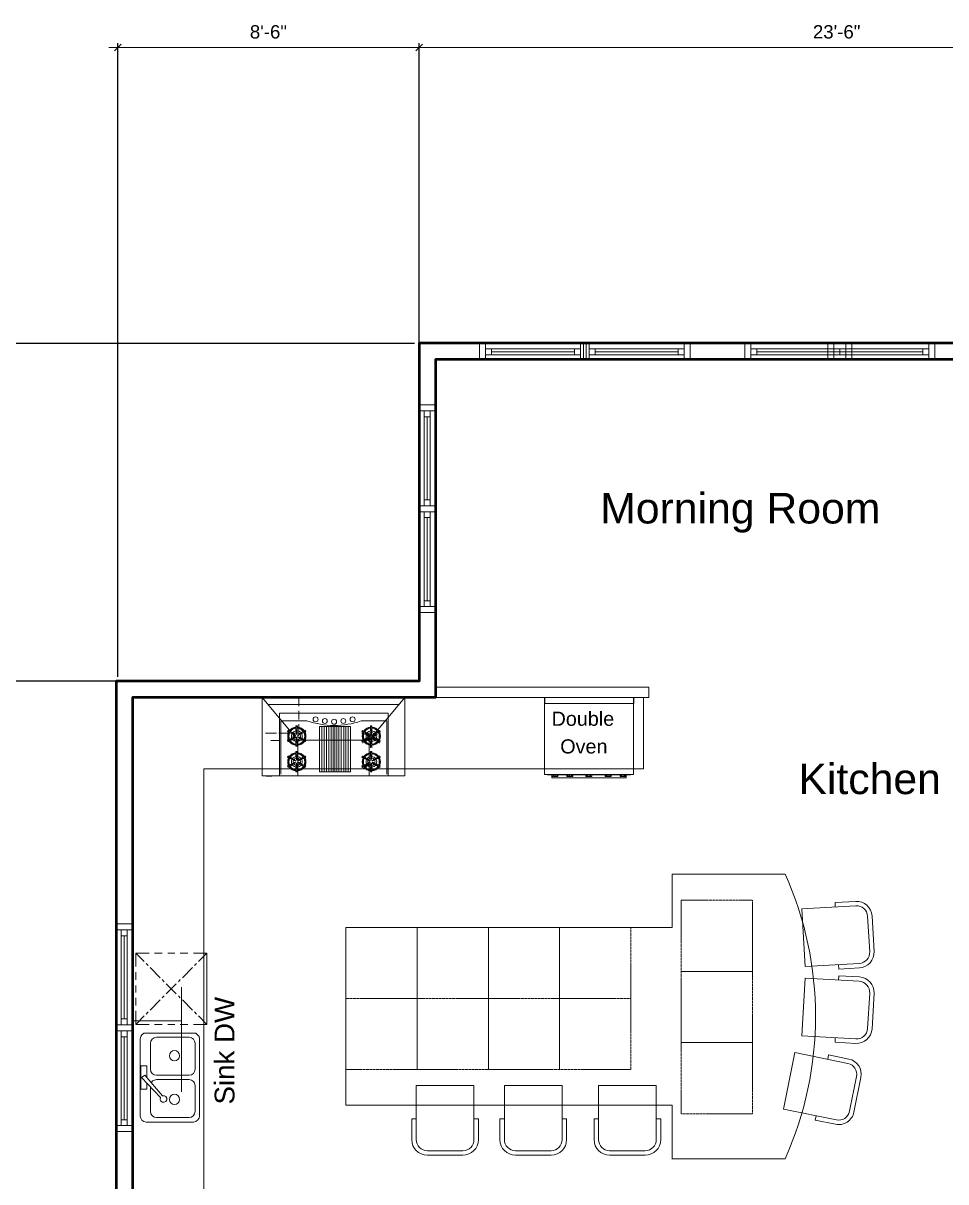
# Model space of a CAD drawing. Header units: inches. Extents: x 13 to 1517, y 21 to 1198.
# Drawn here: x 591.4 to 902.5, y 807.4 to 1198.1 of the extents above; entities that cross this region are included whole.
import ezdxf

# ---------------------------------------------------------------- set-up
doc = ezdxf.new("R2010")
doc.units = ezdxf.units.IN
doc.header["$MEASUREMENT"] = 0
doc.linetypes.add('Hidden (½x)', pattern=[0.1875, 0.125, -0.0625])
doc.layers.get('DefPoints').update_dxf_attribs({"color": 17})
for name, color, linetype, lineweight in [('A-DIM-480', 52, 'Continuous', 18), ('A-LIGHT+', 133, 'Continuous', 9), ('A-Wall-New', 1, 'Continuous', 50), ('A-windoor', 2, 'Continuous', 13), ('Details', 2, 'Continuous', 15), ('Furniture', 132, 'Continuous', 5)]:
    doc.layers.add(name, color=color, linetype=linetype, lineweight=lineweight)
doc.layers.add('PDF2_Layer 1', color=7, linetype='Continuous', true_color=0xffffff)
doc.layers.add('PDF3_Text', color=7, linetype='Continuous')
doc.styles.add('PDF Arial', font='arial.ttf')
doc.styles.get("Standard").update_dxf_attribs({"font": 'arial.ttf'})
doc.dimstyles.new('Forum 24', dxfattribs={"dimscale": 24, "dimtxt": 0.1875, "dimasz": 0.09375, "dimexe": 0.0625, "dimexo": 0.0625, "dimgap": 0.125, "dimtad": 1, "dimdec": 4, "dimrnd": 1, "dimzin": 7, "dimdsep": 46, "dimlunit": 4, "dimtxsty": 'Standard', "dimblk": 'OBLIQUE', "dimblk1": 'DIMTICK', "dimblk2": 'OBLIQUE', "dimcen": -0.0625, "dimdle": 0.125, "dimclrd": 256, "dimclre": 256, "dimclrt": 256, "dimadec": 0, "dimazin": 0, "dimtfac": 1, "dimtdec": 4, "dimtmove": 1, "dimatfit": 3, "dimfxl": 0.0625, "dimtvp": 1.2, "dimfrac": 2, "dimtolj": 1, "dimtzin": 7, "dimlwd": 13, "dimarcsym": 0})

# ---------------------------------------------------------------- blocks, each defined once
blk = doc.blocks.new('*U10')
for p, q in [((-18, 0), (14, 0)), ((-18, -3.75), (-18, -1.75)), ((-18, -1.75), (14, -1.75)), ((14, -3.75), (-18, -3.75)), ((-16, -1.75), (-16, -3.75)), ((12, -2.75), (-16, -2.75)), ((12, -1.75), (12, -3.75)), ((14, -1.75), (14, -3.75)), ((-18, -5.5), (14, -5.5))]:
    blk.add_line(p, q)
blk.add_lwpolyline([(-18, -5.5), (-20, -5.5), (-20, 0), (-18, 0)], close=True)
at = {"extrusion": (0, 0, -1)}
blk.add_lwpolyline([(-14, -5.5), (-16, -5.5), (-16, 0), (-14, 0)], close=True, dxfattribs=at)
blk = doc.blocks.new('_Oblique')
at = {"color": 0, "linetype": 'ByBlock', "lineweight": -2}
blk.add_line((-0.5, -0.5), (0.5, 0.5), dxfattribs=at)
blk = doc.blocks.new('*D88')
at = {"layer": 'A-DIM-480', "lineweight": 13, "transparency": 16777216}
blk.add_line((1009.43, 1189.81), (721.87, 1189.81), dxfattribs=at)
at = {"layer": 'A-DIM-480', "lineweight": -2, "transparency": 16777216}
for p, q in [((724.87, 1091.61), (724.87, 1191.31)), ((1006.43, 1091.61), (1006.43, 1191.31))]:
    blk.add_line(p, q, dxfattribs=at)
at = {"layer": 'DefPoints', "color": 0, "transparency": 16777216}
for p in [(724.87, 1189.81), (724.87, 1090.11), (1006.43, 1090.11)]:
    blk.add_point(p, dxfattribs=at)
at = {"layer": 'A-DIM-480', "lineweight": 13, "transparency": 16777216, "xscale": 2.25, "yscale": 2.25, "zscale": 2.25, "rotation": 180}
blk.add_blockref('_Oblique', (724.87, 1189.81), dxfattribs=at)
at = {"layer": 'A-DIM-480', "lineweight": 13, "transparency": 16777216, "xscale": 2.25, "yscale": 2.25, "zscale": 2.25}
blk.add_blockref('_Oblique', (1006.43, 1189.81), dxfattribs=at)
at = {"layer": 'A-DIM-480', "transparency": 16777216, "insert": (865.65, 1195.11), "char_height": 4.5, "attachment_point": 5}
blk.add_mtext('\\A1;23\'-6"', dxfattribs=at)
blk = doc.blocks.new('DIMTICK')
for p, q in [((-1, 0), (1, 0)), ((0, 1), (0, -1))]:
    blk.add_line(p, q)
at = {"const_width": 0.141}
blk.add_lwpolyline([(0.71, 0.71), (-0.71, -0.71)], dxfattribs=at)
blk = doc.blocks.new('*D89')
at = {"layer": 'A-DIM-480', "lineweight": 13, "transparency": 16777216}
blk.add_line((727.87, 1189.81), (620.31, 1189.81), dxfattribs=at)
at = {"layer": 'A-DIM-480', "lineweight": -2, "transparency": 16777216}
for p, q in [((623.31, 977.69), (623.31, 1191.31)), ((724.87, 977.71), (724.87, 1191.31))]:
    blk.add_line(p, q, dxfattribs=at)
at = {"layer": 'DefPoints', "color": 0, "transparency": 16777216}
for p in [(623.31, 1189.81), (623.31, 976.19), (724.87, 976.21)]:
    blk.add_point(p, dxfattribs=at)
at = {"layer": 'A-DIM-480', "lineweight": 13, "transparency": 16777216, "xscale": 2.25, "yscale": 2.25, "zscale": 2.25, "rotation": 180}
blk.add_blockref('_Oblique', (623.31, 1189.81), dxfattribs=at)
at = {"layer": 'A-DIM-480', "lineweight": 13, "transparency": 16777216, "xscale": 2.25, "yscale": 2.25, "zscale": 2.25}
blk.add_blockref('_Oblique', (724.87, 1189.81), dxfattribs=at)
at = {"layer": 'A-DIM-480', "transparency": 16777216, "insert": (674.09, 1195.1), "char_height": 4.5, "attachment_point": 5}
blk.add_mtext('\\A1;8\'-6"', dxfattribs=at)
blk = doc.blocks.new('*D90')
at = {"layer": 'A-DIM-480', "lineweight": 13, "transparency": 16777216}
blk.add_line((319.52, 709.27), (319.52, 979.18), dxfattribs=at)
at = {"layer": 'A-DIM-480', "lineweight": -2, "transparency": 16777216}
for p, q in [((621.27, 976.18), (318.02, 976.18)), ((621.27, 712.27), (318.02, 712.27))]:
    blk.add_line(p, q, dxfattribs=at)
at = {"layer": 'DefPoints', "color": 0, "transparency": 16777216}
for p in [(319.52, 976.18), (622.77, 976.18), (622.77, 712.27)]:
    blk.add_point(p, dxfattribs=at)
at = {"layer": 'A-DIM-480', "lineweight": 13, "transparency": 16777216, "xscale": 2.25, "yscale": 2.25, "zscale": 2.25}
for p, rotation in [((319.52, 976.18), 90), ((319.52, 712.27), 270)]:
    blk.add_blockref('_Oblique', p, dxfattribs=dict(at, rotation=rotation))
at = {"layer": 'A-DIM-480', "transparency": 16777216, "insert": (314.23, 844.22), "char_height": 4.5, "attachment_point": 5, "rotation": 90}
blk.add_mtext('\\A1;22\'-0"', dxfattribs=at)
blk = doc.blocks.new('*D91')
at = {"layer": 'A-DIM-480', "lineweight": -2, "transparency": 16777216}
for p, q in [((723.37, 1090.11), (316.21, 1090.11)), ((723.37, 976.21), (316.21, 976.21))]:
    blk.add_line(p, q, dxfattribs=at)
at = {"layer": 'A-DIM-480', "lineweight": 13, "transparency": 16777216}
blk.add_line((317.71, 973.21), (317.71, 1093.11), dxfattribs=at)
at = {"layer": 'DefPoints', "color": 0, "transparency": 16777216}
for p in [(317.71, 1090.11), (724.87, 1090.11), (724.87, 976.21)]:
    blk.add_point(p, dxfattribs=at)
at = {"layer": 'A-DIM-480', "lineweight": 13, "transparency": 16777216, "xscale": 2.25, "yscale": 2.25, "zscale": 2.25}
for p, rotation in [((317.71, 1090.11), 90), ((317.71, 976.21), 270)]:
    blk.add_blockref('_Oblique', p, dxfattribs=dict(at, rotation=rotation))
at = {"layer": 'A-DIM-480', "transparency": 16777216, "insert": (312.41, 1033.16), "char_height": 4.5, "attachment_point": 5, "rotation": 90}
blk.add_mtext('\\A1;9\'-6"', dxfattribs=at)
blk = doc.blocks.new('A$C4D910482')
at = {"layer": 'Furniture', "linetype": 'Continuous'}
for p, q in [((31.34, 27.96), (7, 27.96)), ((16.29, 27.96), (16.29, 29.96)), ((31.34, 2), (31.34, 27.96)), ((2, 22.96), (2, 7)), ((7, 2), (31.34, 2)), ((16.29, 0), (16.29, 2))]:
    blk.add_line(p, q, dxfattribs=at)
for points in [[(16.29, 29.96), (7, 29.96)], [(0, 22.96), (0, 7)], [(7, 0), (16.29, 0)]]:
    blk.add_lwpolyline(points, dxfattribs=at)
for centre, radius, start, end in [((7, 22.96), 7, 90, 180), ((7, 22.96), 5, 90, 180), ((7, 7), 7, 180, 270), ((7, 7), 5, 180, 270)]:
    blk.add_arc(centre, radius, start, end, dxfattribs=at)

msp = doc.modelspace()

# ---------------------------------------------------------------- linework, layer by layer
at = {"layer": 'A-LIGHT+'}
for p, q in [((802.38846, 974.18666), (730.36846, 974.18666)), ((802.38846, 970.68666), (802.38846, 974.18666)), ((730.38846, 970.68666), (802.38846, 970.68666))]:
    msp.add_line(p, q, dxfattribs=at)
at = {"layer": 'A-Wall-New'}
for points in [[(1428.82748, 534.034), (1460.82758, 534.034), (1460.82758, 1090.11333), (1264.82758, 1090.11333), (1264.82758, 1150.11333), (1006.42852, 1150.11333), (1006.42852, 1090.11333), (724.86846, 1090.11333), (724.86846, 976.206), (622.76758, 976.18279), (622.76758, 701.69207)], [(1423.32748, 539.534), (1455.32758, 539.534), (1455.32758, 1084.61333), (1259.32758, 1084.61333), (1259.32758, 1144.61333), (1011.92852, 1144.61333), (1011.92852, 1084.61333), (730.36846, 1084.61333), (730.36846, 970.70726), (628.26758, 970.68405), (628.26758, 701.46733)]]:
    msp.add_lwpolyline(points, dxfattribs=at)
at = {"layer": 'Details', "linetype": 'Hidden (½x)', "ltscale": 2}
for points in [[(813.24133, 878.33799), (813.24133, 902.33799), (837.24133, 902.33799), (837.24133, 878.33799)], [(700.23986, 869.1707), (700.23986, 893.1707), (724.23986, 893.1707), (724.23986, 869.1707)], [(724.23986, 869.1707), (724.23986, 893.1707), (748.23986, 893.1707), (748.23986, 869.1707)], [(748.23986, 869.1707), (748.23986, 893.1707), (772.23986, 893.1707), (772.23986, 869.1707)], [(772.23986, 869.1707), (772.23986, 893.1707), (796.23986, 893.1707), (796.23986, 869.1707)], [(813.24133, 854.33799), (813.24133, 878.33799), (837.24133, 878.33799), (837.24133, 854.33799)], [(700.23986, 869.21905), (700.23986, 845.21905), (724.23986, 845.21905), (724.23986, 869.21905)], [(724.23986, 869.21905), (724.23986, 845.21905), (748.23986, 845.21905), (748.23986, 869.21905)], [(748.23986, 869.21905), (748.23986, 845.21905), (772.23986, 845.21905), (772.23986, 869.21905)], [(772.23986, 869.21905), (772.23986, 845.21905), (796.23986, 845.21905), (796.23986, 869.21905)], [(813.24133, 830.33799), (813.24133, 854.33799), (837.24133, 854.33799), (837.24133, 830.33799)]]:
    msp.add_lwpolyline(points, close=True, dxfattribs=at)
at = {"layer": 'Furniture'}
for p, q in [((800.50821, 946.68666), (800.50821, 970.68666)), ((848.29097, 911.17127), (810.1903, 911.17127)), ((810.1903, 911.17127), (810.1903, 893.17136)), ((810.1903, 893.17136), (810.1903, 911.17127)), ((848.29097, 911.17127), (848.29097, 911.17127)), ((810.1903, 893.17136), (700.23986, 893.1707)), ((700.23986, 893.1707), (700.23986, 833.2047)), ((644.77174, 873.07421), (644.77174, 837.69123)), ((700.23986, 833.2047), (810.1903, 833.2047)), ((810.1903, 815.2047), (810.1903, 833.2047)), ((810.1903, 815.2047), (848.29097, 815.2047)), ((810.1903, 815.06203), (810.1903, 815.2047)), ((848.29097, 815.2047), (848.29097, 815.2047))]:
    msp.add_line(p, q, dxfattribs=at)
for points in [[(720.02981, 944.33811), (720.02981, 970.65744), (672.02981, 970.65744), (672.02981, 944.33811)], [(684.02981, 956.33078), (672.02981, 970.65078)], [(684.32065, 967.72666), (684.32065, 970.68666)], [(720.02981, 970.65744), (708.02981, 956.33811)], [(800.50821, 970.68666), (730.38846, 970.68666)], [(767.14539, 970.68666), (767.14539, 944.68666), (797.14539, 944.68666), (797.14539, 970.68666)], [(767.22539, 970.68666), (767.22539, 968.68666), (767.22539, 970.68666)], [(781.56269, 970.68666), (796.76335, 970.68666)], [(787.64269, 970.68666), (796.76269, 970.68666)], [(718.26981, 968.33078), (673.97381, 968.33078)], [(677.78981, 944.33078), (677.78981, 965.37078), (714.50981, 965.37078), (714.50981, 944.33078)], [(684.32065, 963.24666), (684.32065, 966.206)], [(678.26981, 944.81078), (678.26981, 962.81078), (687.06981, 962.81078)], [(684.32065, 961.72666), (684.32065, 958.68666), (682.08132, 958.68666)], [(683.30981, 961.05078), (683.38981, 960.17078)], [(683.62981, 958.33144), (683.54981, 958.33144), (683.38981, 960.81144), (683.38981, 961.05144), (683.38981, 961.13078), (683.87047, 961.13078)], [(683.86981, 961.13078), (683.86981, 961.05144), (683.78981, 960.81144), (683.62981, 958.33144), (683.70981, 958.17211), (683.70981, 958.25144), (683.70981, 958.65144), (683.78981, 959.37078), (683.78981, 959.69078), (683.78981, 960.17211)], [(683.78981, 960.17084), (683.86981, 961.05084)], [(705.30981, 962.81078), (714.02981, 962.81078), (714.02981, 944.81078)], [(708.50981, 961.13078), (708.50981, 961.05144), (708.50981, 960.81144), (708.66914, 958.33144), (708.66914, 958.17211), (708.66914, 958.25144), (708.58981, 958.65144), (708.58981, 959.37078), (708.58981, 959.69078), (708.50981, 960.17211)], [(708.50981, 960.17084), (708.50981, 961.05084)], [(708.66987, 958.33144), (708.74987, 958.33144), (708.90987, 960.81144), (708.98987, 961.05144), (708.98987, 961.13078), (708.50987, 961.13078)], [(708.98987, 961.05078), (708.90987, 960.17078)], [(676.08065, 958.68666), (673.11999, 958.68666)], [(676.83301, 958.68666), (673.79234, 958.68666)], [(680.56065, 958.68666), (677.60132, 958.68666)], [(683.14981, 958.09678), (683.06981, 957.93744), (680.82914, 959.13678), (680.58981, 959.13678), (680.50981, 959.21744), (680.74914, 959.61811)], [(682.74914, 957.37084), (683.06981, 957.53084), (683.14981, 957.53084), (683.06981, 957.45084), (680.82914, 956.33084), (680.58981, 956.25084), (680.50981, 956.17084), (680.74914, 955.85151)], [(680.58981, 959.21744), (681.38914, 958.73678)], [(680.74974, 959.61078), (680.82974, 959.61078), (681.06974, 959.45078), (683.15041, 958.09078), (683.22974, 958.01144), (683.22974, 958.09078), (682.90974, 958.25078), (682.26974, 958.65211), (682.02974, 958.81078), (681.62974, 959.13011)], [(681.62981, 956.33078), (682.10981, 956.65078), (682.34981, 956.81078), (682.50981, 956.97011), (682.90981, 957.21078), (683.14981, 957.37078), (681.06981, 956.01144), (680.82981, 955.85011), (680.74981, 955.85011)], [(680.82974, 959.13078), (681.06974, 959.45078)], [(681.62981, 959.13078), (680.82981, 959.61144)], [(682.74974, 957.37078), (682.02974, 956.97011), (681.79041, 956.89078), (681.38974, 956.65144)], [(681.38981, 958.73078), (682.74981, 958.09078), (683.07047, 957.93144)], [(683.06981, 957.45078), (683.14981, 957.37078)], [(683.14981, 957.93071), (683.22914, 958.01004)], [(683.14981, 957.53078), (683.22914, 957.45078)], [(683.30981, 954.41078), (683.38981, 955.29078), (683.38981, 955.69011), (683.46981, 956.01078), (683.46981, 956.81078), (683.46981, 957.13011), (683.54981, 957.21078), (683.54981, 957.13011), (683.38981, 954.65078), (683.38981, 954.41011), (683.38981, 954.33078), (683.87047, 954.33078)], [(683.38981, 960.81078), (683.79047, 960.81078)], [(683.38981, 960.17084), (683.46981, 958.65151), (683.54981, 958.33084)], [(683.54981, 958.17084), (683.70981, 958.17084)], [(683.54981, 957.29078), (683.70981, 957.29078)], [(683.54981, 957.13078), (683.62981, 957.13078)], [(683.86981, 954.41078), (683.78981, 955.29078), (683.78981, 955.85078), (683.70981, 956.17078), (683.70981, 956.41078), (683.70981, 956.81078), (683.62981, 957.13078), (683.78981, 954.65144), (683.86981, 954.41078), (683.86981, 954.33211)], [(684.34981, 957.21144), (684.02914, 957.37078), (683.94914, 957.45078), (684.10981, 957.37078), (686.18981, 956.01078), (686.34981, 955.85078), (686.42981, 955.85078), (686.66914, 956.17078)], [(683.94981, 958.01071), (684.02981, 957.93138)], [(683.94981, 957.45078), (684.02981, 957.53078)], [(686.66981, 959.21744), (686.59047, 959.13678), (686.35047, 959.13678), (684.10981, 957.93744), (684.02981, 957.93744), (684.10981, 957.93744), (684.43047, 958.09678), (685.07047, 958.41678), (685.38981, 958.57678), (685.79047, 958.73678)], [(685.78981, 956.65744), (685.30914, 956.97678), (685.06981, 957.05811), (684.82981, 957.13678), (684.42981, 957.37678), (684.10914, 957.45678), (686.34981, 956.33811), (686.58981, 956.25678), (686.66914, 956.17678)], [(684.10981, 957.93078), (684.10981, 958.09078), (686.18981, 959.45078), (686.34981, 959.61078), (686.42981, 959.61078), (686.66914, 959.21078)], [(685.62981, 959.13078), (684.34981, 958.25144), (684.10981, 958.09078)], [(684.10981, 957.37078), (684.10981, 957.45078)], [(684.34981, 957.21744), (684.98981, 956.73678), (685.22914, 956.57678), (685.62981, 956.33744)], [(686.34981, 959.61078), (685.62981, 959.13011)], [(685.78981, 958.73078), (686.66914, 959.21144)], [(686.18981, 959.45078), (686.34981, 959.13144)], [(692.10981, 960.89078), (692.10981, 945.61078)], [(692.90987, 960.89078), (692.90987, 945.61078)], [(693.62981, 960.89078), (693.62981, 945.61078)], [(694.42981, 960.89078), (694.42981, 945.61078)], [(695.22981, 960.89078), (695.22981, 945.61078)], [(695.94981, 960.89078), (695.94981, 945.61078)], [(696.50981, 960.89078), (696.50981, 945.61078)], [(697.14981, 960.89078), (697.14981, 945.61078)], [(697.86981, 960.89078), (697.86981, 945.61078)], [(698.66981, 960.89078), (698.66981, 945.61078)], [(699.46981, 960.89078), (699.46981, 945.61078)], [(700.18981, 960.89078), (700.18981, 945.61078)], [(700.98987, 960.89078), (700.98987, 945.61078)], [(708.18914, 957.93078), (708.26981, 958.09078), (706.18914, 959.45078), (705.94914, 959.61078), (705.86981, 959.61078), (705.62981, 959.21078)], [(705.62981, 959.21744), (705.70981, 959.13678), (705.94914, 959.13678), (708.18981, 957.93744), (708.26981, 957.93744), (708.18981, 957.93744), (707.86981, 958.09678), (707.22914, 958.41678), (706.98981, 958.57678), (706.50981, 958.73678)], [(705.62981, 958.73078), (705.70981, 958.65144), (705.94914, 958.57078)], [(706.50981, 956.65744), (707.06981, 956.97678), (707.30914, 957.05811), (707.54981, 957.13678), (707.86981, 957.37678), (708.18981, 957.45678), (705.94914, 956.33811), (705.70981, 956.25678), (705.62981, 956.17678)], [(708.02914, 957.21144), (708.26981, 957.37078), (708.34981, 957.37078), (708.34981, 957.45078), (708.26981, 957.37078), (706.18914, 956.01078), (705.94914, 955.85078), (705.86981, 955.85078), (705.62981, 956.17078)], [(706.50981, 958.73078), (705.70981, 959.21144)], [(706.18981, 958.89078), (705.94981, 959.13011), (705.87047, 959.13011)], [(705.94981, 959.61078), (706.74981, 959.13011)], [(706.18981, 959.45078), (705.94981, 959.13144)], [(708.26981, 957.37078), (708.18981, 957.45078), (708.26981, 957.37078), (708.18981, 957.37078), (707.87047, 957.61078), (707.62981, 957.77078), (707.14981, 958.01078), (706.90981, 958.09078), (706.50981, 958.25078)], [(706.74974, 959.13078), (708.02974, 958.25144), (708.26974, 958.09078)], [(706.74974, 958.65744), (707.22974, 958.25678), (707.54974, 958.01678), (708.02974, 957.77744), (708.26974, 957.53678)], [(708.02981, 957.21744), (707.30981, 956.73678), (707.07047, 956.57678), (706.74981, 956.33744)], [(708.34981, 958.01071), (708.26981, 957.93138)], [(708.34981, 957.45078), (708.26981, 957.53078)], [(708.50981, 960.65744), (708.50981, 960.57678), (708.50981, 960.25678)], [(708.50981, 954.41078), (708.50981, 955.29078), (708.58981, 955.85078), (708.58981, 956.17078), (708.58981, 956.41078), (708.58981, 956.81078), (708.66914, 957.13078), (708.50981, 954.65144), (708.50981, 954.41078), (708.50981, 954.33211)], [(708.90987, 960.81078), (708.50987, 960.81078)], [(708.82987, 956.81078), (708.82987, 957.13011), (708.82987, 957.21078), (708.74987, 957.13011), (708.90987, 954.65078), (708.98987, 954.41011), (708.98987, 954.33078), (708.50987, 954.33078)], [(708.66981, 957.77078), (708.66981, 957.69011), (708.66981, 957.77078), (708.59047, 958.09011), (708.59047, 958.49078), (708.59047, 958.97011), (708.59047, 959.21078), (708.51047, 959.69011)], [(708.82974, 958.17084), (708.66974, 958.17084)], [(708.82974, 957.29078), (708.66974, 957.29078)], [(708.74974, 957.13078), (708.66974, 957.13078)], [(708.90987, 960.17084), (708.82987, 958.65151), (708.74987, 958.33084)], [(708.90987, 959.69078), (708.90987, 959.05144), (708.82987, 958.65144), (708.82987, 958.09144), (708.74987, 957.77144)], [(708.90987, 960.25078), (708.98987, 960.57011), (708.98987, 960.65211)], [(711.54981, 959.61078), (711.46981, 959.61078), (711.30981, 959.45078), (709.22981, 958.09078), (709.06981, 958.01144), (709.14981, 958.01144), (709.14981, 958.09078), (709.46981, 958.25078), (710.02981, 958.65211), (710.34981, 958.81078), (710.74981, 959.13011)], [(709.14981, 957.93071), (709.06981, 958.01004)], [(709.14981, 957.53078), (709.06981, 957.45078)], [(709.22981, 957.53078), (709.07047, 957.53078), (709.15047, 957.53078), (709.46981, 957.77078), (709.71047, 957.93211), (710.18981, 958.25078), (710.35047, 958.41011), (710.74981, 958.65144)], [(709.54981, 957.37084), (709.22914, 957.53084), (709.14981, 957.53084), (709.22914, 957.45084), (711.46981, 956.33084), (711.70981, 956.25084), (711.78981, 956.17084), (711.54981, 955.85151)], [(709.22914, 958.09678), (709.22914, 957.93744), (711.46981, 959.13678), (711.70981, 959.13678), (711.78981, 959.21744), (711.54981, 959.61811)], [(710.90987, 958.73078), (709.54987, 958.09078), (709.22921, 957.93144)], [(710.90987, 958.25078), (710.34987, 958.01078), (710.02987, 957.77078), (709.54987, 957.61078), (709.22921, 957.45078)], [(710.74974, 956.33078), (710.26974, 956.65078), (710.02974, 956.81078), (709.79041, 956.97011), (709.46974, 957.21078), (709.22974, 957.37078), (711.30974, 956.01144), (711.46974, 955.85011), (711.54974, 955.85011)], [(709.22981, 957.45078), (709.22981, 957.37078)], [(709.54981, 957.37078), (710.26981, 956.97011), (710.59047, 956.89078), (710.90981, 956.65144)], [(710.74974, 959.13078), (711.46974, 959.61144)], [(711.78981, 959.21744), (710.90981, 958.73678)], [(711.46981, 959.13078), (711.30981, 959.45078)], [(711.54981, 959.13078), (711.46981, 959.13078), (711.30981, 958.89211)], [(711.46981, 958.57078), (711.70981, 958.65144), (711.78981, 958.73078)], [(677.84126, 956.22478), (674.88193, 956.22478)], [(683.7346, 956.41144), (680.4546, 956.41144)], [(681.38981, 956.65744), (680.59047, 956.25678)], [(680.82974, 955.85078), (681.62974, 956.33144)], [(680.82974, 956.33078), (681.06974, 956.01144)], [(683.38981, 954.65744), (683.79047, 954.65744)], [(708.02981, 944.33078), (708.02981, 956.33078), (684.02981, 956.33078), (684.02981, 944.33078)], [(685.62981, 956.33078), (686.34981, 955.85011)], [(688.98793, 956.33811), (685.70793, 956.33811)], [(686.66981, 956.25078), (685.79047, 956.65211)], [(686.18981, 956.01071), (686.34981, 956.33071)], [(693.46793, 956.33811), (690.42793, 956.33811)], [(705.94981, 955.85078), (705.71047, 955.77144), (705.63047, 955.69078)], [(705.70981, 956.25078), (706.50981, 956.65211)], [(705.86981, 955.29078), (705.94914, 955.37078), (706.18914, 955.53078)], [(706.74974, 956.33078), (705.94974, 955.85011)], [(706.18981, 956.01071), (705.94981, 956.33071)], [(706.50981, 956.17084), (706.82914, 956.33084), (707.06981, 956.49084), (707.46914, 956.65151), (707.86981, 956.89084), (708.18981, 956.97018)], [(708.02981, 956.65744), (707.71047, 956.49744), (707.46981, 956.33811), (707.15047, 956.09678), (706.98981, 956.01678), (706.74981, 955.85678)], [(708.26981, 956.89078), (708.34981, 956.89078), (708.26981, 956.89078), (708.02981, 956.65211)], [(708.50981, 954.81078), (708.58981, 955.21211), (708.58981, 955.45078), (708.58981, 955.77078), (708.58981, 956.33078), (708.66914, 956.65144)], [(708.50981, 954.17084), (708.50981, 953.93218), (708.50981, 953.77084)], [(708.90987, 954.65744), (708.50987, 954.65744)], [(708.74974, 956.65744), (708.82974, 956.73678), (708.82974, 956.65744), (708.82974, 956.33811)], [(708.82974, 956.81078), (708.90974, 956.01078), (708.90974, 955.69011), (708.90974, 955.29078)], [(708.82974, 956.33078), (708.82974, 956.01144), (708.90974, 955.37078), (708.90974, 955.21078), (708.90974, 954.81078)], [(708.90987, 955.29078), (708.98987, 954.41078)], [(708.98987, 953.77078), (708.98987, 953.93078), (708.90987, 954.17144)], [(709.22981, 956.97078), (709.15047, 957.05144), (709.22981, 957.05144), (709.54981, 956.89144)], [(710.74974, 955.85078), (710.34974, 956.09078), (710.18974, 956.17078), (709.87041, 956.41078), (709.46974, 956.65144), (709.22974, 956.89211)], [(709.54981, 956.89078), (709.86981, 956.73078), (710.42981, 956.41011), (710.59047, 956.33078), (710.90981, 956.17078)], [(711.78981, 955.69078), (711.70981, 955.77144), (711.46981, 955.85078), (710.74981, 956.33144)], [(710.90987, 956.65744), (711.78987, 956.25678)], [(711.46981, 956.33078), (711.30981, 956.01144)], [(711.30981, 955.53078), (711.46981, 955.37078), (711.54981, 955.29078)], [(683.14981, 949.45078), (683.06981, 949.29078), (680.82914, 950.41078), (680.58981, 950.49144), (680.50981, 950.57078), (680.74914, 950.97144)], [(680.58981, 950.49078), (681.38914, 950.09011)], [(680.74974, 950.97078), (680.82974, 950.97078), (681.06974, 950.73211), (683.15041, 949.45144), (683.22974, 949.37144), (683.22974, 949.45144), (682.90974, 949.61144), (682.26974, 950.01211), (682.02974, 950.17144), (681.62974, 950.49144)], [(680.82974, 950.41078), (681.06974, 950.73078)], [(681.62981, 950.49078), (680.82981, 950.97011)], [(681.38981, 950.09084), (682.74981, 949.45084), (683.07047, 949.29084)], [(683.14981, 949.29078), (683.22914, 949.37078)], [(683.30981, 952.41078), (683.38981, 951.53144)], [(683.62981, 949.69011), (683.54981, 949.69011), (683.38981, 952.17144), (683.38981, 952.41011), (683.38981, 952.49078), (683.87047, 952.49078)], [(683.38981, 952.17084), (683.79047, 952.17084)], [(683.38981, 951.53078), (683.46981, 950.01078), (683.54981, 949.69011)], [(683.54981, 949.53078), (683.70981, 949.53078)], [(683.86981, 952.49078), (683.86981, 952.41011), (683.78981, 952.17144), (683.62981, 949.69011), (683.70981, 949.53078), (683.70981, 949.61078), (683.70981, 950.01011), (683.78981, 950.73011), (683.78981, 951.05078), (683.78981, 951.53078), (683.86981, 952.41011)], [(683.94981, 949.37078), (684.02981, 949.29078)], [(686.66981, 950.57078), (686.59047, 950.49144), (686.35047, 950.41078), (684.10981, 949.29078), (684.02981, 949.29078), (684.02981, 949.21144), (684.10981, 949.29078), (684.43047, 949.45078), (685.07047, 949.77144), (685.38981, 949.93144), (685.79047, 950.09078)], [(684.10981, 949.29078), (684.10981, 949.45144), (686.18981, 950.73211), (686.34981, 950.97078), (686.42981, 950.97078), (686.66914, 950.57078)], [(685.62981, 950.49078), (684.34981, 949.61078), (684.10981, 949.45011)], [(686.34981, 950.97078), (685.62981, 950.49144)], [(685.78981, 950.09084), (686.66914, 950.49218)], [(686.18981, 950.73078), (686.34981, 950.41144)], [(708.18914, 949.29078), (708.26981, 949.45144), (706.18914, 950.73211), (705.94914, 950.97078), (705.86981, 950.97078), (705.62981, 950.57078), (705.70981, 950.49144), (705.94914, 950.41078), (708.18981, 949.29078), (708.26981, 949.29078), (708.26981, 949.21144), (708.18981, 949.29078), (707.86981, 949.45078), (707.22914, 949.77144), (706.98981, 949.93144), (706.50981, 950.09078)], [(706.50981, 950.09084), (705.70981, 950.49218)], [(705.94981, 950.97078), (706.74981, 950.49144)], [(706.18981, 950.73078), (705.94981, 950.41144)], [(706.74974, 950.49078), (708.02974, 949.61078), (708.26974, 949.45011)], [(708.34981, 949.37078), (708.26981, 949.29078)], [(708.50981, 952.49078), (708.50981, 952.41011), (708.50981, 952.17144), (708.66914, 949.69011), (708.66914, 949.53078), (708.66914, 949.61078), (708.58981, 950.01011), (708.58981, 950.73011), (708.58981, 951.05078), (708.50981, 951.53078), (708.50981, 952.41011)], [(708.66987, 949.69011), (708.74987, 949.69011), (708.90987, 952.17144), (708.98987, 952.41011), (708.98987, 952.49078), (708.50987, 952.49078)], [(708.90987, 952.17084), (708.50987, 952.17084)], [(708.82974, 949.53078), (708.66974, 949.53078)], [(708.90987, 951.53078), (708.82987, 950.01078), (708.74987, 949.69011)], [(708.98987, 952.41078), (708.90987, 951.53144)], [(711.54981, 950.97078), (711.46981, 950.97078), (711.30981, 950.73211), (709.22981, 949.45144), (709.06981, 949.37144), (709.14981, 949.37144), (709.14981, 949.45144), (709.46981, 949.61144), (710.02981, 950.01211), (710.34981, 950.17144), (710.74981, 950.49144)], [(709.14981, 949.29078), (709.06981, 949.37078)], [(709.22914, 949.45078), (709.22914, 949.29078), (711.46981, 950.41078), (711.70981, 950.49144), (711.78981, 950.57078), (711.54981, 950.97144)], [(710.90987, 950.09084), (709.54987, 949.45084), (709.22921, 949.29084)], [(710.74974, 950.49078), (711.46974, 950.97011)], [(711.78981, 950.49078), (710.90981, 950.09011)], [(711.46981, 950.41078), (711.30981, 950.73078)], [(652.26758, 755.07333), (652.26758, 946.68666), (800.50821, 946.68666)], [(682.74914, 948.73078), (683.06981, 948.89078), (683.14981, 948.89078), (683.06981, 948.81078), (680.82914, 947.69011), (680.58981, 947.61078), (680.50981, 947.53078), (680.74914, 947.13011)], [(681.38981, 948.01071), (680.59047, 947.61071)], [(681.62981, 947.69078), (682.10981, 948.01078), (682.34981, 948.17144), (682.50981, 948.33144), (682.90981, 948.57078), (683.14981, 948.73211), (681.06981, 947.37144), (680.82981, 947.21144), (680.74981, 947.13078)], [(680.82974, 947.21744), (681.62974, 947.69678)], [(680.82974, 947.69078), (681.06974, 947.37144)], [(682.74974, 948.73078), (682.02974, 948.33078), (681.79041, 948.25078), (681.38974, 948.01078)], [(683.06981, 948.81078), (683.14981, 948.73078)], [(683.14981, 948.89078), (683.22914, 948.81078)], [(683.38981, 946.65744), (683.30981, 945.69744)], [(683.46981, 948.17144), (683.46981, 948.49144), (683.54981, 948.57078), (683.54981, 948.49144), (683.38981, 946.01078), (683.38981, 945.77144), (683.38981, 945.69078), (683.87047, 945.69078)], [(683.46981, 948.17084), (683.46981, 947.37084), (683.38981, 947.05084), (683.38981, 946.65151)], [(683.38981, 946.01071), (683.79047, 946.01071)], [(683.54981, 948.57078), (683.70981, 948.57078)], [(683.54981, 948.49078), (683.62981, 948.49078)], [(683.78981, 946.65744), (683.78981, 947.21744), (683.70981, 947.53678), (683.70981, 947.77744), (683.70981, 948.17678), (683.62981, 948.49744), (683.78981, 946.01678), (683.86981, 945.77744), (683.86981, 945.69744)], [(683.86981, 945.69078), (683.78981, 946.65144)], [(686.34981, 947.21144), (685.62981, 947.69078), (685.22914, 947.93144), (684.98981, 948.09078), (684.34981, 948.57078), (684.02914, 948.73078), (683.94914, 948.73078), (683.94914, 948.81144), (684.10981, 948.73078), (686.18981, 947.37078), (686.34981, 947.21144), (686.42981, 947.13078), (686.66914, 947.53144)], [(683.94981, 948.81078), (684.02981, 948.89078)], [(685.78981, 948.01071), (685.30914, 948.25071), (685.06981, 948.41138), (684.82981, 948.49138), (684.42981, 948.73071), (684.10914, 948.81071), (686.34981, 947.69138), (686.58981, 947.61071), (686.66914, 947.53071)], [(684.10981, 948.73078), (684.10981, 948.81078)], [(686.66981, 947.61078), (685.79047, 948.01144)], [(686.18981, 947.37078), (686.34981, 947.69011)], [(708.02914, 948.57078), (708.26981, 948.73078), (708.34981, 948.73078), (708.34981, 948.81144), (708.26981, 948.73078), (706.18914, 947.37078), (705.94914, 947.21144), (705.86981, 947.13078), (705.62981, 947.53144)], [(706.50981, 948.01071), (707.06981, 948.25071), (707.30914, 948.41138), (707.54981, 948.49138), (707.86981, 948.73071), (708.18981, 948.81071), (705.94914, 947.69138), (705.70981, 947.61071), (705.62981, 947.53071)], [(705.94981, 947.21744), (705.71047, 947.13678), (705.63047, 947.05744)], [(705.70981, 947.61078), (706.50981, 948.01144)], [(706.74974, 947.69078), (705.94974, 947.21144)], [(706.18981, 947.37078), (705.94981, 947.69011)], [(705.94981, 946.65744), (706.02981, 946.65744), (706.26981, 946.89678)], [(706.50981, 947.53078), (706.90981, 947.69011), (707.06981, 947.85011), (707.46914, 948.01078), (707.86981, 948.25078), (708.02914, 948.25078), (708.18981, 948.33078)], [(706.74974, 947.21744), (707.06974, 947.37678), (707.22974, 947.53678), (707.70974, 947.85678), (708.02974, 948.01678)], [(708.02981, 948.57078), (707.30981, 948.09078), (707.07047, 947.93144), (706.74981, 947.69078)], [(708.26981, 948.25078), (708.34981, 948.25078), (708.26981, 948.17078), (708.02981, 948.01078)], [(708.26981, 948.73078), (708.18981, 948.81078)], [(708.34981, 948.81078), (708.26981, 948.89078)], [(708.50981, 946.65744), (708.58981, 947.21744), (708.58981, 947.53678), (708.58981, 947.77744), (708.58981, 948.17678), (708.66914, 948.49744), (708.50981, 946.01678), (708.50981, 945.77744), (708.50981, 945.69744)], [(708.50981, 945.69078), (708.50981, 946.65144)], [(708.82987, 948.17144), (708.82987, 948.49144), (708.82987, 948.57078), (708.74987, 948.49144), (708.90987, 946.01078), (708.98987, 945.77144), (708.98987, 945.69078), (708.50987, 945.69078)], [(708.90987, 946.01071), (708.50987, 946.01071)], [(708.58981, 946.17084), (708.58981, 946.57151), (708.66914, 946.81084), (708.58981, 947.13018), (708.58981, 947.69018), (708.66914, 948.01084)], [(708.82974, 948.57078), (708.66974, 948.57078)], [(708.74974, 948.49078), (708.66974, 948.49078)], [(708.74974, 948.01071), (708.82974, 948.09071), (708.82974, 948.01071), (708.82974, 947.69138), (708.82974, 947.29071), (708.98974, 946.73071), (708.98974, 946.49138), (708.98974, 946.17071)], [(708.82974, 948.17084), (708.90974, 947.37084), (708.90974, 947.05084), (708.90974, 946.65151)], [(708.90987, 946.65744), (708.98987, 945.69744)], [(709.14981, 948.89078), (709.06981, 948.81078)], [(710.90981, 948.01078), (710.59047, 948.25078), (710.26981, 948.33078), (709.54981, 948.73078), (709.22914, 948.89078), (709.14981, 948.89078), (709.22914, 948.81078), (711.46981, 947.69011), (711.70981, 947.61078), (711.78981, 947.53078), (711.54981, 947.13011)], [(709.22981, 948.33078), (709.15047, 948.41011), (709.22981, 948.41011), (709.54981, 948.25078), (709.86981, 948.09078), (710.42981, 947.77078), (710.59047, 947.69011), (710.90981, 947.53078)], [(710.74974, 947.69078), (710.26974, 948.01078), (710.02974, 948.17144), (709.79041, 948.33144), (709.46974, 948.57078), (709.22974, 948.73211), (711.30974, 947.37144), (711.46974, 947.21144), (711.54974, 947.13078)], [(709.22981, 948.81078), (709.22981, 948.73078)], [(711.46981, 947.21744), (710.74981, 947.69678)], [(710.90987, 948.01071), (711.78987, 947.61071)], [(711.46981, 947.69078), (711.30981, 947.37144)], [(711.78981, 947.05078), (711.70981, 947.13011), (711.46981, 947.21078)], [(800.50821, 946.68666), (792.02821, 946.68666)], [(720.02981, 944.31078), (672.02981, 944.31078)], [(673.30981, 944.18023), (675.22981, 944.18023), (673.30981, 944.18023)], [(796.18539, 944.60666), (768.18539, 944.60666), (796.18539, 944.60666)], [(796.18539, 944.60666), (768.18539, 944.60666), (796.18539, 944.60666)], [(769.62539, 944.60666), (769.78539, 944.60666), (769.78539, 944.04666), (769.62539, 944.04666)], [(771.62539, 944.60666), (771.54605, 944.60666), (771.54605, 944.04666), (771.62539, 944.04666)], [(774.66539, 944.60666), (774.82539, 944.60666), (774.82539, 944.04666), (774.66539, 944.04666)], [(776.66539, 944.60666), (776.50539, 944.60666), (776.50539, 944.04666), (776.66539, 944.04666)], [(781.14539, 944.60666), (781.30539, 944.60666), (781.30539, 944.04666), (781.14539, 944.04666)], [(783.14539, 944.60666), (783.06539, 944.60666), (783.06539, 944.04666), (783.14539, 944.04666)], [(787.62539, 944.60666), (787.78539, 944.60666), (787.78539, 944.04666), (787.62539, 944.04666)], [(789.62539, 944.60666), (789.54605, 944.60666), (789.54605, 944.04666), (789.62539, 944.04666)], [(792.66539, 944.60666), (792.82539, 944.60666), (792.82539, 944.04666), (792.66539, 944.04666)], [(794.66539, 944.60666), (794.50539, 944.60666), (794.50539, 944.04666), (794.66539, 944.04666)], [(629.35023, 879.9714), (629.35023, 884.5314), (633.91023, 884.5314)], [(632.15023, 881.65147), (629.35023, 884.53014)], [(635.67023, 884.5314), (638.31023, 884.5314)], [(640.15023, 884.5314), (642.55023, 884.5314)], [(644.31023, 884.5314), (646.95023, 884.5314)], [(648.79023, 884.5314), (653.35023, 884.5314)], [(650.47023, 881.65147), (653.35023, 884.53014), (653.35023, 860.4508)], [(633.51023, 880.2914), (632.86956, 881.0114)], [(637.59023, 876.2114), (634.23089, 879.6514)], [(648.47023, 879.65147), (645.11023, 876.21147)], [(649.83023, 881.0114), (649.19023, 880.2914)], [(629.35023, 875.49134), (629.35023, 878.13067)], [(638.95016, 874.8514), (638.31016, 875.5714)], [(644.39023, 875.57147), (643.75023, 874.85147)], [(629.35023, 871.2514), (629.35023, 873.65274)], [(643.03029, 874.2114), (639.67029, 870.7714)], [(643.03029, 870.7714), (639.67029, 874.2114)], [(629.35023, 866.8514), (629.35023, 869.49207)], [(637.59023, 868.7714), (634.23089, 865.3314)], [(638.95016, 870.1314), (638.31016, 869.4114)], [(644.39023, 869.41134), (643.75023, 870.13134)], [(648.47023, 865.3314), (645.11023, 868.7714)], [(632.15023, 863.3314), (629.35023, 860.4514), (629.35023, 865.0114)], [(633.51023, 864.6914), (632.86956, 863.9714)], [(649.83023, 863.9714), (649.19023, 864.6914)], [(644.77174, 861.73228), (628.56356, 861.73228)], [(633.91023, 860.4514), (629.35023, 860.4514)], [(638.31023, 860.4514), (635.67023, 860.4514)], [(642.55023, 860.4514), (640.15023, 860.4514)], [(646.95016, 860.4514), (644.31016, 860.4514)], [(648.79023, 860.4514), (653.35023, 860.4514), (650.47023, 863.3314)], [(636.31023, 856.1314), (635.59023, 855.9714), (634.95023, 855.49207), (634.47023, 854.8514), (634.31023, 854.1314), (634.31023, 845.33207)], [(634.31023, 845.3314), (634.47023, 844.6114), (634.95023, 843.97074), (635.59023, 843.4914), (636.31023, 843.3314), (647.35089, 843.3314), (648.15089, 843.4914), (648.79089, 843.97074), (649.19023, 844.6114), (649.35089, 845.3314), (649.35089, 854.13074), (649.19023, 854.85074), (648.79089, 855.4914), (648.15089, 855.97074), (647.35089, 856.13074), (636.31023, 856.13074)], [(633.11029, 840.6914), (633.11029, 838.6914), (631.11029, 838.6914), (631.11029, 846.5314), (633.11029, 846.5314), (633.11029, 842.61207)], [(637.67023, 835.8114), (637.59023, 835.17207), (637.83023, 834.61207), (638.39023, 834.29207), (638.95023, 834.21274), (639.51089, 834.5314), (639.83023, 835.01207), (639.83023, 835.65274), (639.51089, 836.21274), (639.03023, 836.45207), (638.39023, 836.45207), (632.39023, 843.4114), (631.35023, 842.5314), (637.66956, 835.8114)], [(634.31023, 839.3314), (634.31023, 831.09074), (634.47023, 830.37207), (634.95023, 829.7314), (635.59023, 829.25074), (636.31023, 829.09074), (647.35089, 829.09074), (648.15089, 829.25074), (648.79089, 829.7314), (649.19023, 830.37207), (649.35089, 831.09074), (649.35089, 839.8914), (649.19023, 840.6114), (648.79089, 841.25074), (648.15089, 841.7314), (647.35089, 841.8914), (636.31023, 841.8914), (635.67023, 841.7314), (635.03023, 841.41074), (634.63023, 840.85074)]]:
    msp.add_lwpolyline(points, dxfattribs=at)
for points in [[(797.22539, 970.68666), (797.22539, 968.68666), (767.22539, 968.68666), (797.22539, 968.68666)], [(797.14539, 968.68666), (797.14539, 944.68666), (767.14539, 944.68666), (767.14539, 968.68666)], [(701.70981, 960.89078), (701.70981, 945.61078), (691.30914, 945.61078), (691.30914, 960.89078)], [(794.66539, 943.56673), (794.66539, 944.60806), (769.62472, 944.60806), (769.62472, 943.56673)], [(769.78532, 944.04666), (770.18599, 944.04666), (770.18599, 944.60666), (769.78532, 944.60666), (769.62532, 944.60666), (769.62532, 944.04666)], [(769.62539, 943.56673), (769.62539, 944.60806), (794.66605, 944.60806), (794.66605, 943.56673)], [(769.62539, 943.56673), (769.62539, 944.60806), (794.66605, 944.60806), (794.66605, 943.56673)], [(769.62539, 943.566), (769.62539, 944.60666), (794.66605, 944.60666), (794.66605, 943.566)], [(770.18539, 944.04666), (770.66539, 944.04666), (770.66539, 944.60666), (770.18539, 944.60666), (769.78472, 944.60666), (769.78472, 944.04666)], [(770.66539, 944.04666), (771.14539, 944.04666), (771.14539, 944.60666), (770.66539, 944.60666), (770.18539, 944.60666), (770.18539, 944.04666)], [(771.14539, 944.04666), (771.54605, 944.04666), (771.54605, 944.60666), (771.14539, 944.60666), (770.66539, 944.60666), (770.66539, 944.04666)], [(771.54539, 944.04666), (771.62472, 944.04666), (771.62472, 944.60666), (771.54539, 944.60666), (771.14472, 944.60666), (771.14472, 944.04666)], [(774.82539, 944.04666), (775.14472, 944.04666), (775.14472, 944.60666), (774.82539, 944.60666), (774.66539, 944.60666), (774.66539, 944.04666)], [(775.14539, 944.04666), (775.62539, 944.04666), (775.62539, 944.60666), (775.14539, 944.60666), (774.82605, 944.60666), (774.82605, 944.04666)], [(775.62539, 944.04666), (776.18605, 944.04666), (776.18605, 944.60666), (775.62539, 944.60666), (775.14539, 944.60666), (775.14539, 944.04666)], [(776.18539, 944.04666), (776.50472, 944.04666), (776.50472, 944.60666), (776.18539, 944.60666), (775.62472, 944.60666), (775.62472, 944.04666)], [(776.50539, 944.04666), (776.66539, 944.04666), (776.66539, 944.60666), (776.50539, 944.60666), (776.18605, 944.60666), (776.18605, 944.04666)], [(781.30539, 944.04666), (781.62472, 944.04666), (781.62472, 944.60666), (781.30539, 944.60666), (781.14539, 944.60666), (781.14539, 944.04666)], [(781.62539, 944.04666), (782.18605, 944.04666), (782.18605, 944.60666), (781.62539, 944.60666), (781.30605, 944.60666), (781.30605, 944.04666)], [(782.18539, 944.04666), (782.66539, 944.04666), (782.66539, 944.60666), (782.18539, 944.60666), (781.62472, 944.60666), (781.62472, 944.04666)], [(782.66539, 944.04666), (783.06539, 944.04666), (783.06539, 944.60666), (782.66539, 944.60666), (782.18539, 944.60666), (782.18539, 944.04666)], [(783.06539, 944.04666), (783.14539, 944.04666), (783.14539, 944.60666), (783.06539, 944.60666), (782.66539, 944.60666), (782.66539, 944.04666)], [(787.78532, 944.04666), (788.18599, 944.04666), (788.18599, 944.60666), (787.78532, 944.60666), (787.62532, 944.60666), (787.62532, 944.04666)], [(788.18539, 944.04666), (788.66539, 944.04666), (788.66539, 944.60666), (788.18539, 944.60666), (787.78472, 944.60666), (787.78472, 944.04666)], [(788.66539, 944.04666), (789.14539, 944.04666), (789.14539, 944.60666), (788.66539, 944.60666), (788.18539, 944.60666), (788.18539, 944.04666)], [(789.14539, 944.04666), (789.54605, 944.04666), (789.54605, 944.60666), (789.14539, 944.60666), (788.66539, 944.60666), (788.66539, 944.04666)], [(789.54539, 944.04666), (789.62472, 944.04666), (789.62472, 944.60666), (789.54539, 944.60666), (789.14472, 944.60666), (789.14472, 944.04666)], [(792.82539, 944.04666), (793.14472, 944.04666), (793.14472, 944.60666), (792.82539, 944.60666), (792.66539, 944.60666), (792.66539, 944.04666)], [(793.14539, 944.04666), (793.62539, 944.04666), (793.62539, 944.60666), (793.14539, 944.60666), (792.82605, 944.60666), (792.82605, 944.04666)], [(793.62539, 944.04666), (794.18605, 944.04666), (794.18605, 944.60666), (793.62539, 944.60666), (793.14539, 944.60666), (793.14539, 944.04666)], [(794.18539, 944.04666), (794.50472, 944.04666), (794.50472, 944.60666), (794.18539, 944.60666), (793.62472, 944.60666), (793.62472, 944.04666)], [(794.50539, 944.04666), (794.66539, 944.04666), (794.66539, 944.60666), (794.50539, 944.60666), (794.18605, 944.60666), (794.18605, 944.04666)], [(650.87016, 829.57147), (650.87016, 855.57147), (650.71083, 856.37214), (650.23083, 857.01147), (649.59016, 857.49214), (648.87016, 857.57147), (632.87016, 857.57147), (632.07083, 857.49214), (631.43083, 857.01147), (631.03016, 856.37214), (630.87016, 855.57147), (630.87016, 829.57147), (631.03016, 828.85147), (631.43083, 828.21214), (632.07083, 827.73147), (632.87016, 827.57147), (648.87016, 827.57147), (649.59016, 827.73147), (650.23083, 828.21214), (650.71083, 828.85147)]]:
    msp.add_lwpolyline(points, close=True, dxfattribs=at)
for centre, radius in [((689.9897, 963.33088), 0.8399), ((689.9897, 963.33088), 0.8399), ((693.11013, 962.77045), 0.84032), ((693.11013, 962.77045), 0.84032), ((696.2297, 962.53088), 0.8399), ((696.2297, 962.53088), 0.8399), ((699.3497, 962.77088), 0.8399), ((699.3497, 962.77088), 0.8399), ((702.4697, 963.33088), 0.8399), ((702.4697, 963.33088), 0.8399), ((642.42971, 849.93089), 1.71948), ((642.42971, 835.21089), 1.71948)]:
    msp.add_circle(centre, radius, dxfattribs=at)
for centre, radius, start, end in [((696.22877, 989.8172), 28.52618, 251.3259462, 288.6615036), ((683.66803, 957.65511), 3.07773, 154.5136642, 205.4863358), ((683.66664, 957.65278), 2.837, 154.6347448, 205.3652552), ((683.66913, 957.65304), 2.68142, 154.7848815, 205.2151185), ((683.66833, 957.64858), 3.08263, 94.562025, 145.4358533), ((683.667, 957.65469), 2.84157, 94.6815858, 145.3382204), ((683.6718, 957.65714), 2.67963, 94.7806439, 145.2605935), ((683.66784, 957.65544), 1.79887, 155.078469, 204.921531), ((683.67232, 957.65359), 1.80385, 95.1690387, 144.9016093), ((683.66585, 957.65578), 1.23988, 155.6270077, 204.3729923), ((683.67197, 957.65578), 1.24044, 95.6861197, 144.4238513), ((683.66994, 957.65409), 1.23584, 35.520423, 84.4342233), ((683.66887, 957.64915), 1.80215, 35.0758191, 84.8787289), ((683.66582, 957.65138), 2.6821, 34.7658763, 85.2096071), ((683.66697, 957.65493), 2.83847, 34.6336023, 85.3623033), ((683.66533, 957.65108), 3.08275, 34.5664323, 85.4501103), ((683.67268, 957.65244), 1.23479, 335.5200405, 24.4799596), ((683.67177, 957.65278), 1.79887, 335.078479, 24.921521), ((683.66764, 957.65478), 2.67817, 334.7442508, 25.2557492), ((683.66778, 957.65544), 2.84169, 334.6796214, 25.3203786), ((683.66496, 957.65278), 3.08385, 334.5610235, 25.4389765), ((708.79318, 957.65511), 3.08237, 154.5548264, 205.4451736), ((708.78664, 957.65278), 2.837, 154.6347448, 205.3652552), ((708.78382, 957.65304), 2.67668, 154.7371187, 205.2628813), ((708.78759, 957.64986), 3.08135, 94.5638713, 145.4484341), ((708.78708, 957.65453), 2.84168, 94.6683315, 145.3357629), ((708.79245, 957.656), 2.68081, 94.7925885, 145.248649), ((708.78791, 957.65544), 1.79887, 155.078469, 204.921531), ((708.79233, 957.65345), 1.80394, 95.1475883, 144.8978637), ((708.78033, 957.65578), 1.23479, 155.5200404, 204.4799595), ((708.79064, 957.6582), 1.23788, 95.632592, 144.4773789), ((708.78861, 957.65168), 1.23839, 35.5739298, 84.3807166), ((708.78962, 957.65163), 1.79963, 35.0360352, 84.8933168), ((708.78583, 957.65267), 2.68081, 34.751351, 85.2074115), ((708.78697, 957.65493), 2.83847, 34.6336023, 85.3623033), ((708.78526, 957.65236), 3.08147, 34.5538521, 85.4482697), ((708.78703, 957.65244), 1.23988, 335.6270077, 24.3729923), ((708.79177, 957.65278), 1.79887, 335.078479, 24.921521), ((708.78764, 957.65478), 2.67817, 334.7442508, 25.2557492), ((708.79298, 957.65544), 2.837, 334.6347458, 25.3652542), ((708.79011, 957.65278), 3.0792, 334.5198707, 25.4801293), ((683.66545, 957.652), 3.07744, 214.5181976, 265.4839242), ((683.66645, 957.65282), 2.83805, 214.6281236, 265.3520702), ((683.67029, 957.66323), 2.68873, 214.850759, 265.1536685), ((683.66816, 957.65524), 1.79812, 215.0690148, 264.9475659), ((683.67201, 957.65056), 1.23916, 215.5493876, 264.3406415), ((683.6687, 957.65203), 1.23932, 275.6388482, 324.4065054), ((683.66543, 957.66115), 1.80913, 275.1918433, 324.7664023), ((683.66805, 957.65237), 2.68017, 274.7604205, 325.235152), ((683.66789, 957.65174), 2.8389, 274.6319366, 325.3449492), ((683.66618, 957.65706), 3.07988, 274.5245276, 325.4589298), ((708.78545, 957.652), 3.07744, 214.5181976, 265.4839242), ((708.78775, 957.65507), 2.84039, 214.6505619, 265.3296319), ((708.78963, 957.66079), 2.68624, 214.8243016, 265.1634099), ((708.78816, 957.65524), 1.79812, 215.0690148, 264.9475659), ((708.79132, 957.65069), 1.23922, 215.554632, 264.3727533), ((708.7873, 957.65446), 1.24188, 275.6923629, 324.3529908), ((708.78679, 957.65866), 1.80659, 275.1772546, 324.8061647), ((708.78879, 957.65108), 2.67888, 274.7626047, 325.2496838), ((708.78789, 957.65174), 2.8389, 274.6319366, 325.3449492), ((708.78692, 957.65578), 3.0786, 274.5263676, 325.4715107), ((683.66803, 949.01511), 3.07773, 154.5136642, 205.4863358), ((683.66664, 949.01278), 2.837, 154.6347448, 205.3652552), ((683.66913, 949.01311), 2.68142, 154.7848815, 205.2151185), ((683.6661, 949.01251), 3.0786, 94.5263676, 145.4715107), ((683.66587, 949.01664), 2.83953, 94.6621586, 145.3576476), ((683.67113, 949.01518), 2.68019, 94.765247, 145.2180841), ((683.66784, 949.01551), 1.79887, 155.078479, 204.921521), ((683.67049, 949.01361), 1.80234, 95.1148394, 144.86858), ((683.66585, 949.01584), 1.23988, 155.6270131, 204.3729869), ((683.67319, 949.01367), 1.24265, 95.7324264, 144.3775446), ((683.66874, 949.01867), 1.23804, 35.5667291, 84.3879172), ((683.67071, 949.01051), 1.80064, 35.1087887, 84.9329658), ((683.66649, 949.01075), 2.68267, 34.8083803, 85.2249998), ((683.66697, 949.01486), 2.83847, 34.6336023, 85.3623033), ((683.66867, 949.01687), 3.07671, 34.5129589, 85.5035838), ((683.67268, 949.01244), 1.23479, 335.5200459, 24.4799541), ((683.67328, 949.01311), 1.79736, 335.067835, 24.932165), ((683.66912, 949.01511), 2.67668, 334.7371176, 25.2628824), ((683.6663, 949.01511), 2.84318, 334.6863405, 25.3136595), ((683.66643, 949.01318), 3.08237, 334.5548289, 25.4451711), ((708.79318, 949.01511), 3.08237, 154.5548264, 205.4451736), ((708.78664, 949.01278), 2.837, 154.6347448, 205.3652552), ((708.78382, 949.01311), 2.67668, 154.7371187, 205.2628813), ((708.78536, 949.01379), 3.07733, 94.5282092, 145.4840962), ((708.78596, 949.01647), 2.83964, 94.6489088, 145.3551856), ((708.79178, 949.01405), 2.68138, 94.7771873, 145.2061439), ((708.78791, 949.01551), 1.79887, 155.078479, 204.921521), ((708.79049, 949.01346), 1.80243, 95.0934298, 144.8648157), ((708.78033, 949.01584), 1.23479, 155.5200459, 204.4799541), ((708.79185, 949.0161), 1.24009, 95.67888, 144.431091), ((708.7874, 949.01624), 1.2406, 35.6202546, 84.3343917), ((708.79145, 949.01298), 1.79812, 35.0690148, 84.9475659), ((708.7865, 949.01205), 2.68138, 34.7938561, 85.2228127), ((708.78697, 949.01486), 2.83847, 34.6336023, 85.3623033), ((708.7886, 949.01815), 3.07544, 34.5003716, 85.5017502), ((708.78703, 949.01244), 1.23988, 335.6270131, 24.3729869), ((708.79328, 949.01311), 1.79736, 335.067835, 24.932165), ((708.78912, 949.01511), 2.67668, 334.7371176, 25.2628824), ((708.7915, 949.01511), 2.83848, 334.641476, 25.358524), ((708.79158, 949.01318), 3.07773, 334.5136667, 25.4863333), ((683.66657, 949.01393), 3.07945, 214.5360244, 265.4660974), ((683.66645, 949.01282), 2.83805, 214.6281236, 265.3520702), ((683.66892, 949.01988), 2.68535, 214.7984879, 265.1769956), ((683.66908, 949.00925), 1.79887, 215.052518, 264.9204388), ((683.67107, 949.00988), 1.23839, 215.5739297, 264.3807166), ((683.66991, 949.01), 1.23711, 275.5925328, 324.4528209), ((683.66568, 949.01913), 1.80776, 275.187721, 324.8141374), ((683.66691, 949.01434), 2.68223, 274.7810956, 325.2144769), ((683.66699, 949.01174), 2.83964, 274.6489088, 325.3551856), ((683.66507, 949.01226), 3.08189, 274.5423535, 325.4411038), ((708.78657, 949.01393), 3.07945, 214.5360244, 265.4660974), ((708.78775, 949.01507), 2.84039, 214.6505619, 265.3296319), ((708.78826, 949.01745), 2.68287, 214.7720258, 265.1867368), ((708.78908, 949.00925), 1.79887, 215.052518, 264.9204388), ((708.79038, 949.01), 1.23845, 215.5791946, 264.4127838), ((708.78851, 949.01242), 1.23966, 275.6460287, 324.3993249), ((708.78704, 949.01664), 1.80522, 275.1731355, 324.8539077), ((708.78765, 949.01304), 2.68094, 274.783283, 325.2290055), ((708.78699, 949.01174), 2.83964, 274.6489088, 325.3551856), ((708.7858, 949.01097), 3.08062, 274.5441958, 325.4536824), ((740.96865, 863.18798), 117.56052, 335.910813, 24.089187)]:
    msp.add_arc(centre, radius, start, end, dxfattribs=at)
at = {"layer": 'PDF2_Layer 1', "lineweight": 0}
for p, q in [((1006.42852, 1090.11333), (866.42852, 1090.11333)), ((866.42852, 1084.59333), (1006.42852, 1084.59333))]:
    msp.add_line(p, q, dxfattribs=at)
msp.add_lwpolyline([(623.30919, 976.18666), (622.76758, 976.18666), (622.76758, 973.80666)], dxfattribs=at)

# ---------------------------------------------------------------- block references
at = {"layer": 'A-windoor', "lineweight": 25}
for p, rotation in [((761.25538, 1084.53505), 180), ((796.25538, 1084.53505), 180), ((850.72414, 1084.53505), 180), ((878.72414, 1084.53505), 180), ((724.86846, 1053.3353), 89.99999999999997), ((724.86846, 1019.3353), 89.99999999999997), ((622.72342, 878.33976), 89.99999999999997), ((622.72342, 844.33976), 89.99999999999997)]:
    msp.add_blockref('*U10', p, dxfattribs=dict(at, rotation=rotation))
at = {"layer": 'Furniture'}
for p, xscale, yscale, zscale, rotation in [((877.30202, 902.26972), 0.7500000000000001, 0.7500000000000001, 0.7500000000000001, 183.2445164298088), ((877.30202, 853.77511), -0.7500000000000001, 0.7500000000000001, 0.7500000000000001, 356.7554835701912), ((870.42077, 825.74391), -0.75, 0.75, 0.75, 348.5183118951196), ((722.41432, 816.37629), -0.75, 0.7500000000000001, 0.7500000000000001, 270.0000000016674), ((752.1533, 816.37629), -0.75, 0.7500000000000001, 0.7500000000000001, 270.0000000016674), ((783.85897, 816.37629), -0.75, 0.7500000000000001, 0.7500000000000001, 270.0000000016674)]:
    msp.add_blockref('A$C4D910482', p, dxfattribs=dict(at, xscale=xscale, yscale=yscale, zscale=zscale, rotation=rotation))

# ---------------------------------------------------------------- texts
at = {"layer": 'Furniture', "char_height": 4.772135, "attachment_point": 7, "style": 'PDF Arial'}
for s, insert in [('Double', (769.53872, 961.09198)), ('Oven', (772.46539, 951.75864))]:
    msp.add_mtext(s, dxfattribs=dict(at, insert=insert))
at = {"layer": 'PDF2_Layer 1', "lineweight": 0, "insert": (662.74012, 833.4794), "char_height": 6.68099, "attachment_point": 7, "rotation": 90, "style": 'PDF Arial'}
msp.add_mtext('Sink DW', dxfattribs=at)
at = {"layer": 'PDF3_Text', "lineweight": 0, "attachment_point": 7, "style": 'PDF Arial'}
for s, insert, char_height in [('Morning Room', (785.96312, 1026.26005), 10.3078125), ('Kitchen', (852.75706, 937.97845), 10.307812)]:
    msp.add_mtext(s, dxfattribs=dict(at, insert=insert, char_height=char_height))

# ---------------------------------------------------------------- dimensions: what is measured, and where the dimension line sits
at = {"layer": 'A-DIM-480'}
for base, p1, p2, picture, middle in [((623.30919, 1189.80669), (724.86846, 976.206), (623.30919, 976.18666), '*D89', (674.08882, 1195.10427)), ((724.86846, 1189.80669), (1006.42852, 1090.11333), (724.86846, 1090.11333), '*D88', (865.64849, 1195.10581))]:
    dim = msp.add_linear_dim(base=base, p1=p1, p2=p2, dimstyle='Forum 24', dxfattribs=at)
    dim.commit()
    dim.dimension.update_dxf_attribs({"geometry": picture, "text_midpoint": middle})
for base, p1, p2, picture, middle in [((317.71217, 1090.11333), (724.86846, 976.206), (724.86846, 1090.11333), '*D91', (312.41459, 1033.15966)), ((319.52405, 976.18279), (622.76758, 712.26673), (622.76758, 976.18279), '*D90', (314.22647, 844.22476))]:
    dim = msp.add_linear_dim(base=base, p1=p1, p2=p2, angle=90, dimstyle='Forum 24', dxfattribs=at)
    dim.commit()
    dim.dimension.update_dxf_attribs({"geometry": picture, "text_midpoint": middle})

doc.saveas('drawing.dxf')
